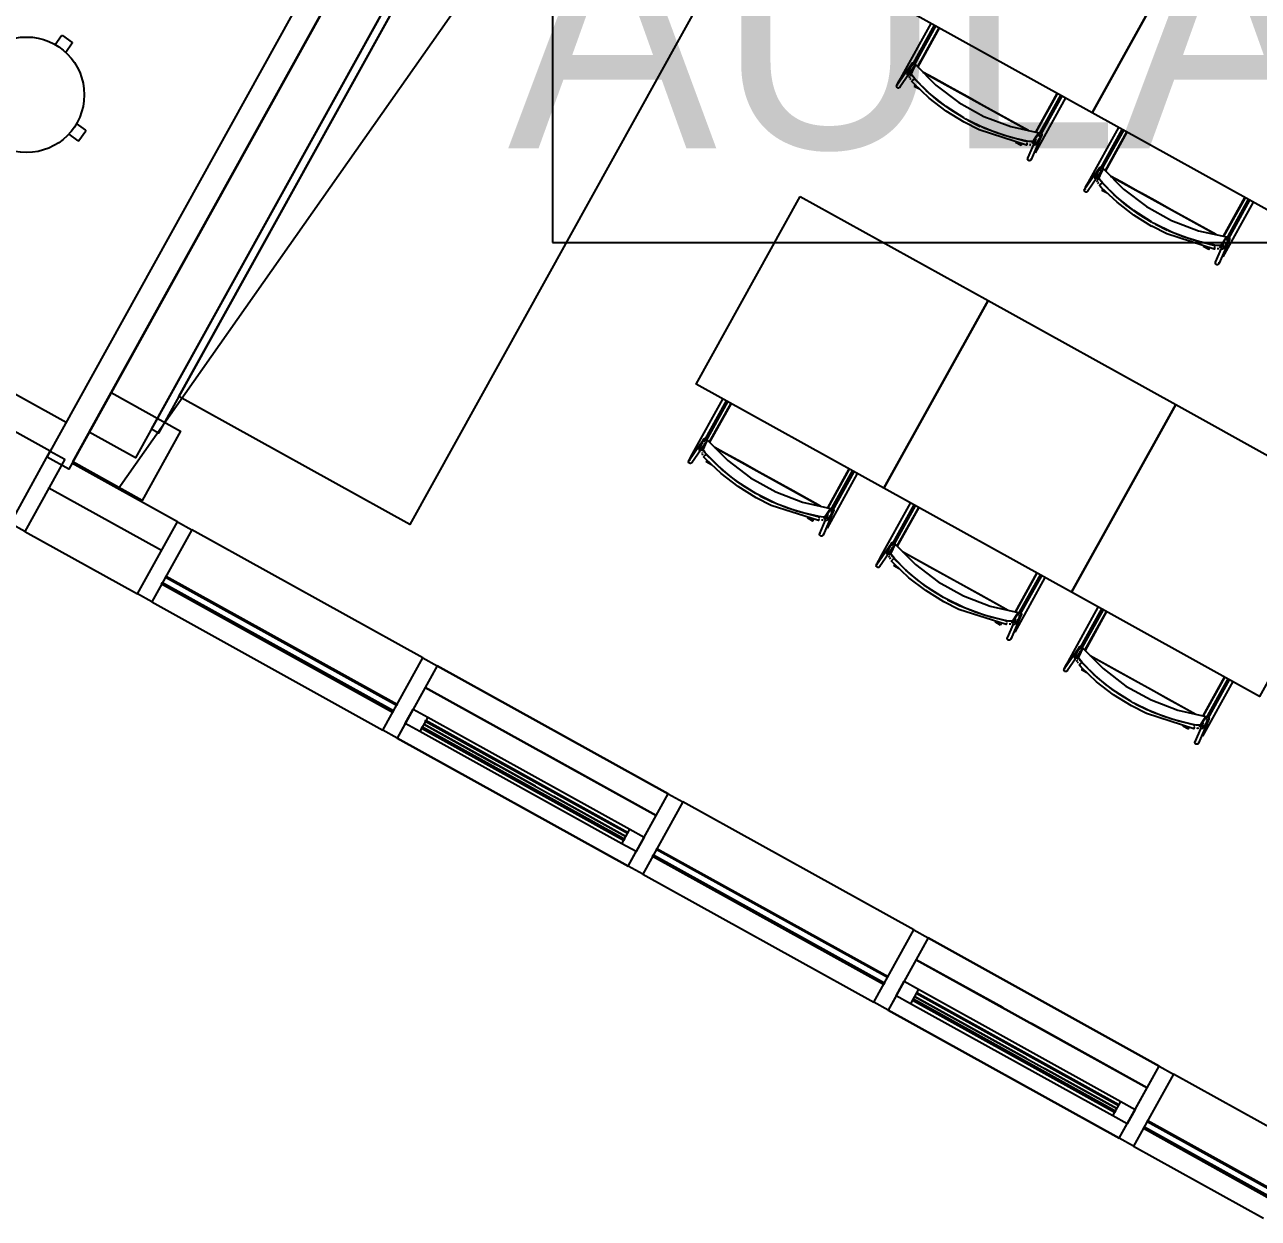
# Model space of a CAD drawing. Header units: metres. Extents: x 3.2 to 22.3, y 0.7 to 22.8.
# Drawn here: x 10.671 to 12.142, y 1.186 to 2.61 of the extents above; entities that cross this region are included whole.
import ezdxf

# ---------------------------------------------------------------- set-up
doc = ezdxf.new("R2010")
doc.units = ezdxf.units.M
for name, color, linetype in [('ARREDI', 9, 'Continuous'), ('PARETI_STRUTTURE', 7, 'Continuous'), ('WAYFINDING_RIQUADRI', 7, 'Continuous'), ('WAYFINDING_TESTI', 7, 'Continuous')]:
    doc.layers.add(name, color=color, linetype=linetype)

msp = doc.modelspace()

# ---------------------------------------------------------------- linework, layer by layer
at = {"layer": 'ARREDI'}
for points in [[(11.3669, 3.0904), (11.8459, 3.9546), (12.1214, 3.8018), (11.6424, 2.9377), (11.1301, 2.0136), (10.8546, 2.1664), (11.3669, 3.0904), (11.6424, 2.9377)], [(11.7608, 2.6059), (11.7353, 2.5599)], [(10.7069, 2.5859), (10.7148, 2.5967)], [(10.7148, 2.5967), (10.7159, 2.5969)], [(10.7159, 2.5969), (10.7274, 2.5885)], [(10.7275, 2.5874), (10.7196, 2.5766)], [(10.7274, 2.5885), (10.7275, 2.5874)], [(11.7295, 2.5603), (11.7289, 2.5608), (11.7285, 2.5615), (11.7284, 2.5622), (11.7286, 2.5629), (11.7288, 2.5634), (11.7288, 2.5634), (11.7289, 2.5636), (11.7295, 2.564), (11.7302, 2.5643)], [(11.7322, 2.545), (11.7306, 2.5469), (11.7293, 2.5488), (11.7285, 2.5503), (11.7284, 2.5512), (11.7308, 2.5566), (11.7332, 2.562), (11.7573, 2.5376), (11.7846, 2.5169), (11.8146, 2.5003), (11.8466, 2.4881), (11.88, 2.4806), (11.8767, 2.4757), (11.8734, 2.4708)], [(11.7302, 2.5643), (11.731, 2.5643), (11.7317, 2.564), (11.7322, 2.5635), (11.7326, 2.5628), (11.7327, 2.5621), (11.7326, 2.5614)], [(11.7332, 2.562), (11.7315, 2.5605)], [(11.7155, 2.5458), (11.7155, 2.5458), (11.7155, 2.5458), (11.7158, 2.5456), (11.7162, 2.5454)], [(11.7168, 2.5451), (11.7162, 2.5454)], [(11.7251, 2.549), (11.7244, 2.5492), (11.7238, 2.5497), (11.7234, 2.5504), (11.7233, 2.5511), (11.7233, 2.5511), (11.7235, 2.5518), (11.7235, 2.5519), (11.7238, 2.5524), (11.7244, 2.5529), (11.7251, 2.5531)], [(11.7251, 2.5531), (11.7259, 2.5531), (11.7266, 2.5528), (11.7272, 2.5524), (11.7275, 2.5517), (11.7277, 2.551), (11.7277, 2.551), (11.7275, 2.5503), (11.7275, 2.5501), (11.7271, 2.5496), (11.7266, 2.5492), (11.7258, 2.549)], [(11.7263, 2.5464), (11.7255, 2.5478)], [(11.7256, 2.5478), (11.7263, 2.5463)], [(11.7261, 2.5502), (11.7278, 2.5541), (11.7285, 2.5556)], [(11.7268, 2.5456), (11.7276, 2.5444)], [(11.7276, 2.5445), (11.7268, 2.5456)], [(11.7322, 2.545), (11.7305, 2.547), (11.7292, 2.5489), (11.7285, 2.5503), (11.7284, 2.5512)], [(11.7296, 2.5579), (11.7292, 2.5571)], [(11.8679, 2.4833), (11.8554, 2.4903), (11.8352, 2.5014), (11.815, 2.5126), (11.7948, 2.5238), (11.7746, 2.535), (11.7545, 2.5462), (11.742, 2.5531)], [(11.742, 2.5531), (11.8679, 2.4833)], [(11.7131, 2.534), (11.7124, 2.5341), (11.7117, 2.5343), (11.7111, 2.5348), (11.7107, 2.5355), (11.7106, 2.5362), (11.7107, 2.537), (11.711, 2.5374), (11.711, 2.5374), (11.7111, 2.5376), (11.7117, 2.5381), (11.7124, 2.5383)], [(11.7149, 2.5361), (11.7148, 2.5354), (11.7145, 2.535), (11.7145, 2.5349), (11.7144, 2.5347), (11.7138, 2.5343), (11.7131, 2.5341)], [(11.7285, 2.5434), (11.7292, 2.5426)], [(11.7285, 2.5421), (11.7286, 2.5421)], [(11.7308, 2.5441), (11.7302, 2.5436), (11.7297, 2.5431), (11.7288, 2.5423), (11.7286, 2.5421)], [(11.7308, 2.544), (11.7312, 2.5445), (11.7316, 2.5448), (11.7318, 2.5449)], [(11.7327, 2.538), (11.7323, 2.5374), (11.732, 2.5368), (11.7317, 2.5364), (11.7316, 2.5362)], [(11.7907, 2.4984), (11.7765, 2.5071), (11.7607, 2.5185), (11.7459, 2.5312), (11.7322, 2.545)], [(11.7907, 2.4984), (11.7765, 2.5071), (11.7607, 2.5185), (11.746, 2.5311), (11.7323, 2.5449)], [(11.8771, 2.4813), (11.9026, 2.5273)], [(10.7435, 2.484), (10.7327, 2.4919)], [(11.8102, 2.4884), (11.7956, 2.4957)], [(11.7956, 2.4957), (11.8102, 2.4883)], [(11.8661, 2.4708), (11.8471, 2.4751), (11.8286, 2.4809), (11.8108, 2.4881)], [(11.8662, 2.4707), (11.8472, 2.475), (11.8286, 2.4809), (11.8108, 2.4881)], [(10.7234, 2.4792), (10.7342, 2.4713)], [(10.7353, 2.4715), (10.7437, 2.4829)], [(10.7437, 2.4829), (10.7435, 2.484)], [(11.877, 2.4731), (11.8762, 2.4719), (11.8729, 2.4669)], [(11.8798, 2.4797), (11.8804, 2.4802), (11.8811, 2.4805), (11.8818, 2.4806), (11.8825, 2.4803), (11.8831, 2.4799), (11.8836, 2.4793)], [(11.8836, 2.4793), (11.8837, 2.4786), (11.8836, 2.4778), (11.8836, 2.4776), (11.8836, 2.4776), (11.8833, 2.4772), (11.8828, 2.4766), (11.8821, 2.4763), (11.8813, 2.4763), (11.8806, 2.4765)], [(11.9847, 2.4818), (11.9592, 2.4358)], [(10.7342, 2.4713), (10.7353, 2.4715)], [(11.859, 2.4656), (11.8591, 2.4658), (11.8593, 2.4662), (11.8597, 2.4668), (11.86, 2.4674)], [(11.866, 2.4683), (11.8659, 2.4676), (11.8658, 2.4669), (11.8657, 2.4664), (11.8656, 2.4661), (11.8656, 2.4661), (11.8656, 2.4661), (11.8657, 2.4663)], [(11.8661, 2.469), (11.8662, 2.4696), (11.8663, 2.4701), (11.8663, 2.4703)], [(11.8734, 2.4708), (11.8726, 2.4704), (11.8709, 2.4703), (11.8686, 2.4704), (11.8662, 2.4707)], [(11.8734, 2.4708), (11.8727, 2.4704), (11.871, 2.4703), (11.8688, 2.4704), (11.8662, 2.4707)], [(11.8692, 2.4665), (11.8704, 2.4665)], [(11.8705, 2.4664), (11.8692, 2.4665)], [(11.8727, 2.4682), (11.8728, 2.4689), (11.873, 2.4694), (11.8731, 2.4696), (11.8736, 2.4701), (11.8736, 2.4701), (11.8743, 2.4703), (11.8751, 2.4704), (11.8758, 2.4701), (11.8764, 2.4697), (11.8768, 2.4691)], [(11.8768, 2.4691), (11.877, 2.4683), (11.8769, 2.4676), (11.8767, 2.4671), (11.8766, 2.4669), (11.8761, 2.4665), (11.876, 2.4664), (11.8753, 2.4662), (11.8746, 2.4661), (11.8739, 2.4664), (11.8733, 2.4668)], [(11.875, 2.4574), (11.8744, 2.4577)], [(11.8757, 2.457), (11.8754, 2.4571), (11.875, 2.4574)], [(11.8757, 2.457), (11.8757, 2.457)], [(11.867, 2.4487), (11.8668, 2.4495), (11.8669, 2.4502), (11.867, 2.4504), (11.867, 2.4505), (11.8672, 2.4509), (11.8678, 2.4514)], [(11.871, 2.4504), (11.8711, 2.4497), (11.871, 2.4489), (11.871, 2.4487), (11.871, 2.4487), (11.8707, 2.4483), (11.8702, 2.4478), (11.8695, 2.4475), (11.8687, 2.4474), (11.868, 2.4477), (11.8674, 2.4481), (11.867, 2.4487)], [(11.9489, 2.4249), (11.9482, 2.4251), (11.9477, 2.4256), (11.9473, 2.4263), (11.9472, 2.427), (11.9472, 2.4271), (11.9473, 2.4277), (11.9474, 2.4279), (11.9477, 2.4283), (11.9483, 2.4288), (11.949, 2.429)], [(11.949, 2.429), (11.9497, 2.429), (11.9504, 2.4287), (11.951, 2.4283), (11.9514, 2.4276), (11.9515, 2.4269), (11.9515, 2.4269), (11.9514, 2.4262), (11.9513, 2.426), (11.951, 2.4256), (11.9504, 2.4251), (11.9497, 2.4249)], [(11.9499, 2.4261), (11.9517, 2.43), (11.9524, 2.4315)], [(11.9533, 2.4362), (11.9527, 2.4367), (11.9524, 2.4374), (11.9522, 2.4381), (11.9524, 2.4389), (11.9526, 2.4393), (11.9526, 2.4393), (11.9528, 2.4395), (11.9534, 2.4399), (11.9541, 2.4402)], [(11.956, 2.421), (11.9544, 2.4228), (11.9531, 2.4247), (11.9524, 2.4262), (11.9522, 2.4271), (11.9547, 2.4325), (11.9571, 2.4379), (11.9811, 2.4135), (12.0085, 2.3929), (12.0384, 2.3762), (12.0705, 2.364), (12.1038, 2.3565), (12.1006, 2.3516), (12.0973, 2.3467)], [(11.9534, 2.4338), (11.953, 2.433)], [(11.9541, 2.4402), (11.9548, 2.4402), (11.9555, 2.4399), (11.9561, 2.4394), (11.9564, 2.4387), (11.9566, 2.438), (11.9564, 2.4373)], [(11.9571, 2.4379), (11.9553, 2.4364)], [(12.0019, 2.409), (11.9985, 2.4109), (11.9783, 2.4221), (11.9658, 2.429)], [(11.9658, 2.429), (12.0917, 2.3593)], [(11.9369, 2.41), (11.9362, 2.41), (11.9355, 2.4103), (11.9349, 2.4108), (11.9346, 2.4114), (11.9344, 2.4121), (11.9346, 2.4129), (11.9348, 2.4133), (11.9348, 2.4133), (11.935, 2.4135), (11.9356, 2.414), (11.9363, 2.4142)], [(11.9393, 2.4217), (11.9393, 2.4217), (11.9393, 2.4217), (11.9396, 2.4216), (11.9401, 2.4213)], [(11.9406, 2.421), (11.9401, 2.4213)], [(11.9501, 2.4223), (11.9494, 2.4238)], [(11.9494, 2.4237), (11.9502, 2.4222)], [(11.9507, 2.4215), (11.9515, 2.4204)], [(11.9514, 2.4204), (11.9507, 2.4215)], [(11.956, 2.421), (11.9544, 2.4229), (11.9531, 2.4248), (11.9523, 2.4262), (11.9522, 2.4271)], [(11.9523, 2.4194), (11.953, 2.4185)], [(11.9546, 2.42), (11.9541, 2.4195), (11.9535, 2.419), (11.9526, 2.4182), (11.9524, 2.418)], [(11.9524, 2.418), (11.9524, 2.418)], [(11.9546, 2.42), (11.9551, 2.4204), (11.9554, 2.4207), (11.9556, 2.4209)], [(11.9565, 2.414), (11.9561, 2.4133), (11.9558, 2.4127), (11.9556, 2.4123), (11.9555, 2.4121)], [(12.0146, 2.3743), (12.0003, 2.383), (11.9845, 2.3944), (11.9697, 2.4071), (11.956, 2.421)], [(12.0146, 2.3743), (12.0003, 2.383), (11.9846, 2.3944), (11.9698, 2.4071), (11.9561, 2.4208)], [(11.9388, 2.412), (11.9386, 2.4113), (11.9384, 2.4109), (11.9384, 2.4109), (11.9382, 2.4107), (11.9377, 2.4102), (11.9369, 2.41)], [(12.0917, 2.3593), (12.0792, 2.3662), (12.0591, 2.3773), (12.0389, 2.3885), (12.0187, 2.3998), (12.0025, 2.4087)], [(12.1009, 2.3572), (12.1265, 2.4032)], [(12.0333, 2.3647), (12.0195, 2.3716)], [(12.0195, 2.3716), (12.0333, 2.3647)], [(12.0899, 2.3467), (12.071, 2.351), (12.0524, 2.3568), (12.0346, 2.364)], [(12.0901, 2.3467), (12.0711, 2.351), (12.0525, 2.3568), (12.0347, 2.364)], [(12.1037, 2.3557), (12.1042, 2.3562), (12.1049, 2.3564), (12.1057, 2.3565), (12.1064, 2.3563), (12.107, 2.3558), (12.1074, 2.3552)], [(12.1074, 2.3552), (12.1076, 2.3545), (12.1075, 2.3537), (12.1074, 2.3535), (12.1074, 2.3535), (12.1071, 2.3531), (12.1066, 2.3526), (12.1059, 2.3523), (12.1052, 2.3522), (12.1044, 2.3524)], [(12.0828, 2.3415), (12.0829, 2.3417), (12.0832, 2.3421), (12.0835, 2.3427), (12.0839, 2.3434)], [(12.0898, 2.3442), (12.0897, 2.3435), (12.0896, 2.3428), (12.0895, 2.3423), (12.0895, 2.342), (12.0895, 2.342), (12.0895, 2.342), (12.0895, 2.3422)], [(12.0899, 2.3449), (12.0901, 2.3456), (12.0901, 2.346), (12.0902, 2.3462)], [(12.0973, 2.3467), (12.0965, 2.3463), (12.0948, 2.3462), (12.0925, 2.3463), (12.0901, 2.3467)], [(12.0973, 2.3467), (12.0965, 2.3463), (12.0949, 2.3462), (12.0926, 2.3463), (12.0901, 2.3467)], [(12.0951, 2.3424), (12.0943, 2.3424), (12.093, 2.3424)], [(12.0943, 2.3424), (12.093, 2.3424)], [(12.0965, 2.3441), (12.0966, 2.3448), (12.0969, 2.3453), (12.097, 2.3455), (12.0975, 2.346), (12.0975, 2.346), (12.0982, 2.3463), (12.0989, 2.3463), (12.0996, 2.3461), (12.1002, 2.3456), (12.1006, 2.345)], [(12.1008, 2.349), (12.1, 2.3478), (12.0967, 2.3429)], [(12.1006, 2.345), (12.1008, 2.3442), (12.1007, 2.3435), (12.1005, 2.343), (12.1004, 2.3428), (12.0999, 2.3424), (12.0999, 2.3424), (12.0992, 2.3421), (12.0985, 2.3421), (12.0977, 2.3423), (12.0971, 2.3427)], [(12.0908, 2.3247), (12.0907, 2.3254), (12.0908, 2.3261), (12.0908, 2.3264), (12.0908, 2.3264), (12.0911, 2.3268), (12.0916, 2.3273)], [(12.0948, 2.3263), (12.095, 2.3256), (12.0949, 2.3249), (12.0948, 2.3246), (12.0948, 2.3246), (12.0946, 2.3242), (12.094, 2.3237), (12.0933, 2.3234), (12.0926, 2.3234), (12.0918, 2.3236), (12.0912, 2.324), (12.0908, 2.3247)], [(12.0988, 2.3333), (12.0982, 2.3336)], [(12.0995, 2.3329), (12.0993, 2.3331), (12.0988, 2.3333)], [(12.0996, 2.3329), (12.0996, 2.3329)], [(11.5127, 2.1582), (11.4872, 2.1122)], [(11.4769, 2.1013), (11.4762, 2.1016), (11.4756, 2.102), (11.4753, 2.1027), (11.4752, 2.1034), (11.4752, 2.1035), (11.4753, 2.1041), (11.4754, 2.1043), (11.4757, 2.1047), (11.4763, 2.1052), (11.477, 2.1054)], [(11.477, 2.1054), (11.4777, 2.1054), (11.4784, 2.1051), (11.479, 2.1047), (11.4794, 2.104), (11.4795, 2.1033), (11.4795, 2.1033), (11.4793, 2.1026), (11.4793, 2.1025), (11.479, 2.102), (11.4784, 2.1015), (11.4777, 2.1013)], [(11.4779, 2.1025), (11.4797, 2.1064), (11.4804, 2.1079)], [(11.4813, 2.1126), (11.4807, 2.1131), (11.4804, 2.1138), (11.4802, 2.1145), (11.4804, 2.1153), (11.4806, 2.1157), (11.4806, 2.1157), (11.4808, 2.1159), (11.4813, 2.1164), (11.4821, 2.1166)], [(11.484, 2.0974), (11.4824, 2.0992), (11.4811, 2.1011), (11.4804, 2.1026), (11.4802, 2.1035), (11.4826, 2.1089), (11.4851, 2.1143), (11.5091, 2.0899), (11.5364, 2.0693), (11.5664, 2.0526), (11.5984, 2.0404), (11.6318, 2.0329), (11.6286, 2.028), (11.6253, 2.0231)], [(11.4814, 2.1102), (11.481, 2.1094)], [(11.4821, 2.1166), (11.4828, 2.1166), (11.4835, 2.1163), (11.4841, 2.1158), (11.4844, 2.1151), (11.4846, 2.1144), (11.4844, 2.1137)], [(11.4851, 2.1143), (11.4833, 2.1128)], [(11.6197, 2.0357), (11.6072, 2.0426), (11.5871, 2.0538), (11.5669, 2.065), (11.5467, 2.0762), (11.5265, 2.0874), (11.5063, 2.0985), (11.4938, 2.1055)], [(11.4938, 2.1054), (11.6197, 2.0357)], [(11.4649, 2.0864), (11.4642, 2.0864), (11.4635, 2.0867), (11.4629, 2.0872), (11.4625, 2.0878), (11.4624, 2.0885), (11.4626, 2.0893), (11.4628, 2.0897), (11.4628, 2.0897), (11.463, 2.0899), (11.4635, 2.0904), (11.4643, 2.0906)], [(11.4673, 2.0981), (11.4673, 2.0981), (11.4673, 2.0981), (11.4676, 2.098), (11.468, 2.0977)], [(11.4686, 2.0974), (11.468, 2.0977)], [(11.4777, 2.0995), (11.4782, 2.0986)], [(11.4787, 2.0979), (11.4795, 2.0968)], [(11.4794, 2.0968), (11.4787, 2.0979)], [(11.484, 2.0974), (11.4824, 2.0993), (11.4811, 2.1012), (11.4803, 2.1027), (11.4802, 2.1035)], [(11.4803, 2.0958), (11.481, 2.0949)], [(11.4826, 2.0964), (11.482, 2.0959), (11.4815, 2.0954), (11.4806, 2.0946), (11.4804, 2.0944)], [(11.4804, 2.0944), (11.4804, 2.0944)], [(11.4826, 2.0964), (11.4831, 2.0968), (11.4834, 2.0971), (11.4836, 2.0973)], [(11.4845, 2.0904), (11.4841, 2.0897), (11.4838, 2.0891), (11.4836, 2.0887), (11.4834, 2.0885)], [(11.5426, 2.0507), (11.5283, 2.0594), (11.5125, 2.0708), (11.4977, 2.0835), (11.484, 2.0974)], [(11.5426, 2.0507), (11.5283, 2.0594), (11.5126, 2.0708), (11.4978, 2.0835), (11.4841, 2.0973)], [(11.4668, 2.0884), (11.4666, 2.0877), (11.4664, 2.0873), (11.4664, 2.0873), (11.4662, 2.0871), (11.4656, 2.0866), (11.4649, 2.0864)], [(11.6289, 2.0336), (11.6544, 2.0796)], [(11.562, 2.0407), (11.5475, 2.048)], [(11.5475, 2.048), (11.5621, 2.0407)], [(11.6179, 2.0231), (11.5989, 2.0274), (11.5804, 2.0332), (11.5626, 2.0404)], [(11.618, 2.0231), (11.5991, 2.0274), (11.5805, 2.0332), (11.5626, 2.0404)], [(11.6317, 2.0321), (11.6322, 2.0326), (11.6329, 2.0328), (11.6337, 2.0329), (11.6344, 2.0327), (11.635, 2.0322), (11.6354, 2.0316)], [(11.6354, 2.0316), (11.6356, 2.0309), (11.6355, 2.0301), (11.6354, 2.0299), (11.6354, 2.0299), (11.6351, 2.0295), (11.6346, 2.029), (11.6339, 2.0287), (11.6331, 2.0286), (11.6324, 2.0288)], [(11.7365, 2.0341), (11.711, 1.9881)], [(11.6108, 2.0179), (11.6109, 2.0181), (11.6112, 2.0185), (11.6115, 2.0191), (11.6119, 2.0198)], [(11.6178, 2.0206), (11.6177, 2.0199), (11.6176, 2.0192), (11.6175, 2.0187), (11.6174, 2.0184), (11.6174, 2.0184), (11.6174, 2.0184), (11.6175, 2.0187)], [(11.6179, 2.0213), (11.618, 2.022), (11.6181, 2.0224), (11.6182, 2.0226)], [(11.6253, 2.0231), (11.6245, 2.0227), (11.6228, 2.0226), (11.6205, 2.0227), (11.618, 2.0231)], [(11.6253, 2.0231), (11.6245, 2.0227), (11.6228, 2.0226), (11.6206, 2.0227), (11.6181, 2.0231)], [(11.6231, 2.0188), (11.6222, 2.0188), (11.621, 2.0188)], [(11.6223, 2.0188), (11.621, 2.0188)], [(11.6245, 2.0205), (11.6246, 2.0212), (11.6249, 2.0218), (11.625, 2.0219), (11.6255, 2.0224), (11.6255, 2.0224), (11.6262, 2.0227), (11.6269, 2.0227), (11.6276, 2.0225), (11.6282, 2.022), (11.6286, 2.0214)], [(11.6288, 2.0254), (11.628, 2.0242), (11.6247, 2.0193)], [(11.6286, 2.0214), (11.6288, 2.0206), (11.6287, 2.0199), (11.6285, 2.0194), (11.6284, 2.0192), (11.6279, 2.0188), (11.6279, 2.0188), (11.6272, 2.0185), (11.6264, 2.0185), (11.6257, 2.0187), (11.6251, 2.0191)], [(11.6188, 2.0011), (11.6187, 2.0018), (11.6187, 2.0025), (11.6188, 2.0028), (11.6188, 2.0028), (11.6191, 2.0032), (11.6196, 2.0037)], [(11.6228, 2.0027), (11.623, 2.002), (11.6229, 2.0013), (11.6228, 2.001), (11.6228, 2.001), (11.6225, 2.0006), (11.622, 2.0001), (11.6213, 1.9998), (11.6206, 1.9998), (11.6198, 2), (11.6192, 2.0004), (11.6188, 2.0011)], [(11.6268, 2.0097), (11.6262, 2.01)], [(11.6275, 2.0093), (11.6273, 2.0095), (11.6268, 2.0097)], [(11.6275, 2.0093), (11.6276, 2.0093)], [(11.7051, 1.9885), (11.7046, 1.989), (11.7042, 1.9897), (11.7041, 1.9904), (11.7042, 1.9912), (11.7045, 1.9916), (11.7045, 1.9916), (11.7046, 1.9918), (11.7052, 1.9923), (11.7059, 1.9925)], [(11.7079, 1.9733), (11.7063, 1.9751), (11.705, 1.977), (11.7042, 1.9785), (11.7041, 1.9794), (11.7065, 1.9848), (11.7089, 1.9902), (11.733, 1.9659), (11.7603, 1.9452), (11.7903, 1.9285), (11.8223, 1.9163), (11.8557, 1.9088), (11.8524, 1.9039), (11.8491, 1.899)], [(11.7059, 1.9925), (11.7066, 1.9925), (11.7073, 1.9922), (11.7079, 1.9917), (11.7083, 1.9911), (11.7084, 1.9903), (11.7083, 1.9896)], [(11.7089, 1.9902), (11.7071, 1.9887)], [(11.6911, 1.974), (11.6911, 1.9741), (11.6912, 1.974), (11.6914, 1.9739), (11.6919, 1.9736)], [(11.6925, 1.9733), (11.6919, 1.9736)], [(11.7008, 1.9772), (11.7001, 1.9775), (11.6995, 1.978), (11.6991, 1.9786), (11.699, 1.9793), (11.699, 1.9794), (11.6991, 1.98), (11.6992, 1.9802), (11.6995, 1.9807), (11.7001, 1.9811), (11.7008, 1.9814)], [(11.7008, 1.9814), (11.7016, 1.9813), (11.7023, 1.9811), (11.7028, 1.9806), (11.7032, 1.98), (11.7033, 1.9792), (11.7033, 1.9792), (11.7032, 1.9785), (11.7031, 1.9784), (11.7028, 1.9779), (11.7022, 1.9774), (11.7015, 1.9772)], [(11.7012, 1.9761), (11.702, 1.9746)], [(11.702, 1.9746), (11.7012, 1.9761)], [(11.7018, 1.9784), (11.7035, 1.9823), (11.7042, 1.9838)], [(11.7025, 1.9738), (11.7033, 1.9727)], [(11.7032, 1.9728), (11.7025, 1.9738)], [(11.7078, 1.9733), (11.7062, 1.9752), (11.7049, 1.9771), (11.7042, 1.9786), (11.7041, 1.9794)], [(11.7041, 1.9717), (11.7048, 1.9708)], [(11.7064, 1.9723), (11.7059, 1.9718), (11.7053, 1.9713), (11.7048, 1.9709), (11.7045, 1.9705), (11.7043, 1.9703)], [(11.7052, 1.9862), (11.7048, 1.9853)], [(11.7064, 1.9723), (11.7069, 1.9727), (11.7073, 1.973), (11.7074, 1.9732)], [(11.7664, 1.9266), (11.7521, 1.9353), (11.7364, 1.9468), (11.7216, 1.9594), (11.7078, 1.9733)], [(11.7664, 1.9266), (11.7522, 1.9353), (11.7364, 1.9467), (11.7216, 1.9594), (11.7079, 1.9732)], [(11.7176, 1.9814), (11.7302, 1.9744), (11.7503, 1.9633), (11.7705, 1.9521), (11.7907, 1.9409), (11.8109, 1.9297), (11.831, 1.9185), (11.8436, 1.9116)], [(11.7177, 1.9813), (11.8435, 1.9116)], [(11.6888, 1.9623), (11.688, 1.9623), (11.6873, 1.9626), (11.6868, 1.9631), (11.6864, 1.9637), (11.6863, 1.9645), (11.6864, 1.9652), (11.6867, 1.9656), (11.6867, 1.9656), (11.6868, 1.9658), (11.6874, 1.9663), (11.6881, 1.9665)], [(11.6906, 1.9644), (11.6905, 1.9636), (11.6902, 1.9632), (11.6902, 1.9632), (11.6901, 1.963), (11.6895, 1.9625), (11.6888, 1.9623)], [(11.7042, 1.9703), (11.7042, 1.9703)], [(11.7083, 1.9663), (11.708, 1.9656), (11.7076, 1.9651), (11.7074, 1.9646), (11.7073, 1.9644)], [(11.8528, 1.9095), (11.8783, 1.9555)], [(11.7859, 1.9166), (11.7713, 1.9239)], [(11.7713, 1.9239), (11.7859, 1.9166)], [(11.8417, 1.899), (11.8228, 1.9033), (11.8042, 1.9091), (11.7865, 1.9163)], [(11.8419, 1.899), (11.8229, 1.9033), (11.8043, 1.9091), (11.7865, 1.9163)], [(11.8418, 1.8973), (11.8419, 1.8979), (11.842, 1.8983), (11.842, 1.8986)], [(11.8491, 1.899), (11.8483, 1.8987), (11.8466, 1.8985), (11.8443, 1.8986), (11.8419, 1.899)], [(11.8491, 1.899), (11.8483, 1.8987), (11.8467, 1.8985), (11.8444, 1.8986), (11.8419, 1.899)], [(11.8484, 1.8964), (11.8485, 1.8971), (11.8487, 1.8977), (11.8488, 1.8978), (11.8493, 1.8983), (11.8493, 1.8983), (11.85, 1.8986), (11.8507, 1.8986), (11.8514, 1.8984), (11.8521, 1.8979), (11.8525, 1.8973)], [(11.8527, 1.9013), (11.8519, 1.9001), (11.8485, 1.8952)], [(11.8555, 1.908), (11.856, 1.9085), (11.8567, 1.9088), (11.8575, 1.9088), (11.8582, 1.9086), (11.8588, 1.9081), (11.8592, 1.9075)], [(11.8592, 1.9075), (11.8594, 1.9068), (11.8593, 1.906), (11.8592, 1.9058), (11.8592, 1.9058), (11.859, 1.9054), (11.8584, 1.9049), (11.8577, 1.9046), (11.857, 1.9045), (11.8563, 1.9048)], [(11.9603, 1.91), (11.9348, 1.864)], [(11.8347, 1.8938), (11.8348, 1.894), (11.835, 1.8944), (11.8353, 1.895), (11.8357, 1.8957)], [(11.8417, 1.8965), (11.8415, 1.8958), (11.8414, 1.8951), (11.8413, 1.8946), (11.8413, 1.8944), (11.8413, 1.8943), (11.8413, 1.8943), (11.8413, 1.8946)], [(11.8469, 1.8948), (11.8461, 1.8947), (11.8448, 1.8947)], [(11.8461, 1.8947), (11.8448, 1.8947)], [(11.8525, 1.8973), (11.8526, 1.8966), (11.8526, 1.8958), (11.8523, 1.8953), (11.8522, 1.8952), (11.8517, 1.8947), (11.8517, 1.8947), (11.851, 1.8944), (11.8503, 1.8944), (11.8496, 1.8946), (11.849, 1.8951)], [(11.8506, 1.8856), (11.8501, 1.886)], [(11.8514, 1.8852), (11.8511, 1.8854), (11.8506, 1.8856)], [(11.8514, 1.8852), (11.8514, 1.8852)], [(11.8427, 1.877), (11.8425, 1.8777), (11.8426, 1.8784), (11.8427, 1.8787), (11.8427, 1.8787), (11.8429, 1.8791), (11.8435, 1.8796)], [(11.8466, 1.8787), (11.8468, 1.8779), (11.8467, 1.8772), (11.8466, 1.877), (11.8466, 1.8769), (11.8464, 1.8765), (11.8458, 1.876), (11.8451, 1.8757), (11.8444, 1.8757), (11.8437, 1.8759), (11.8431, 1.8764), (11.8427, 1.877)], [(11.9246, 1.8531), (11.9239, 1.8534), (11.9233, 1.8539), (11.923, 1.8545), (11.9228, 1.8552), (11.9228, 1.8553), (11.923, 1.856), (11.923, 1.8561), (11.9234, 1.8566), (11.9239, 1.857), (11.9247, 1.8573)], [(11.9247, 1.8573), (11.9254, 1.8573), (11.9261, 1.857), (11.9267, 1.8565), (11.927, 1.8559), (11.9272, 1.8551), (11.9272, 1.8551), (11.927, 1.8544), (11.927, 1.8543), (11.9267, 1.8538), (11.9261, 1.8533), (11.9254, 1.8531)], [(11.9256, 1.8543), (11.9274, 1.8582), (11.928, 1.8598)], [(11.929, 1.8645), (11.9284, 1.865), (11.928, 1.8656), (11.9279, 1.8664), (11.9281, 1.8671), (11.9283, 1.8675), (11.9283, 1.8675), (11.9284, 1.8677), (11.929, 1.8682), (11.9297, 1.8684)], [(11.9317, 1.8492), (11.9301, 1.8511), (11.9288, 1.8529), (11.928, 1.8544), (11.9279, 1.8553), (11.9303, 1.8607), (11.9327, 1.8661), (11.9568, 1.8418), (11.9841, 1.8211), (12.0141, 1.8045), (12.0461, 1.7923), (12.0795, 1.7848), (12.0762, 1.7798), (12.0729, 1.7749)], [(11.9317, 1.8492), (11.93, 1.8512), (11.9288, 1.853), (11.928, 1.8545), (11.9279, 1.8553)], [(11.9291, 1.8621), (11.9287, 1.8612)], [(11.9297, 1.8684), (11.9305, 1.8684), (11.9312, 1.8681), (11.9318, 1.8676), (11.9321, 1.867), (11.9322, 1.8662), (11.9321, 1.8655)], [(11.9328, 1.8661), (11.931, 1.8647)], [(11.9415, 1.8573), (11.954, 1.8503), (11.9741, 1.8392), (11.9943, 1.828), (12.0145, 1.8168), (12.0347, 1.8056), (12.0549, 1.7944), (12.0674, 1.7875)], [(11.9415, 1.8573), (12.0674, 1.7875)], [(11.9126, 1.8382), (11.9119, 1.8382), (11.9112, 1.8385), (11.9106, 1.839), (11.9102, 1.8396), (11.9101, 1.8404), (11.9103, 1.8411), (11.9105, 1.8415), (11.9105, 1.8416), (11.9106, 1.8418), (11.9112, 1.8422), (11.9119, 1.8425)], [(11.9144, 1.8403), (11.9143, 1.8395), (11.9141, 1.8391), (11.9141, 1.8391), (11.9139, 1.8389), (11.9133, 1.8384), (11.9126, 1.8382)], [(11.915, 1.85), (11.915, 1.85), (11.915, 1.85), (11.9153, 1.8498), (11.9157, 1.8495)], [(11.9163, 1.8492), (11.9157, 1.8496)], [(11.9258, 1.8505), (11.925, 1.852)], [(11.9251, 1.852), (11.9258, 1.8505)], [(11.9264, 1.8497), (11.9272, 1.8486)], [(11.9271, 1.8487), (11.9264, 1.8497)], [(11.928, 1.8476), (11.9287, 1.8468)], [(11.9303, 1.8482), (11.9297, 1.8477), (11.9292, 1.8472), (11.9287, 1.8468), (11.9283, 1.8464), (11.9281, 1.8462)], [(11.9281, 1.8462), (11.9281, 1.8462)], [(11.9303, 1.8482), (11.9308, 1.8486), (11.9311, 1.8489), (11.9313, 1.8491)], [(11.9322, 1.8422), (11.9318, 1.8415), (11.9315, 1.841), (11.9313, 1.8405), (11.9311, 1.8403)], [(11.9903, 1.8026), (11.976, 1.8112), (11.9602, 1.8227), (11.9454, 1.8354), (11.9317, 1.8492)], [(11.9902, 1.8026), (11.976, 1.8112), (11.9603, 1.8226), (11.9455, 1.8353), (11.9318, 1.8491)], [(12.0766, 1.7854), (12.1021, 1.8314)], [(11.9951, 1.7998), (12.0098, 1.7925)], [(12.0097, 1.7925), (11.9952, 1.7998)], [(12.0656, 1.7749), (12.0466, 1.7792), (12.0281, 1.785), (12.0105, 1.7922)], [(12.0657, 1.7749), (12.0467, 1.7792), (12.0281, 1.785), (12.0105, 1.7921)], [(12.0793, 1.7839), (12.0799, 1.7844), (12.0806, 1.7847), (12.0813, 1.7847), (12.0821, 1.7845), (12.0827, 1.784), (12.0831, 1.7834)], [(12.0831, 1.7834), (12.0832, 1.7827), (12.0831, 1.782), (12.0831, 1.7817), (12.0831, 1.7817), (12.0828, 1.7813), (12.0823, 1.7808), (12.0816, 1.7805), (12.0808, 1.7805), (12.0801, 1.7807)], [(12.0585, 1.7697), (12.0586, 1.7699), (12.0589, 1.7704), (12.0592, 1.7709), (12.0595, 1.7716)], [(12.0655, 1.7724), (12.0654, 1.7717), (12.0653, 1.7711), (12.0652, 1.7706), (12.0651, 1.7703), (12.0651, 1.7702), (12.0651, 1.7703), (12.0652, 1.7705)], [(12.0656, 1.7732), (12.0657, 1.7738), (12.0658, 1.7743), (12.0659, 1.7745)], [(12.0729, 1.7749), (12.0721, 1.7746), (12.0704, 1.7744), (12.0681, 1.7745), (12.0657, 1.7749)], [(12.073, 1.7749), (12.0722, 1.7746), (12.0705, 1.7744), (12.0683, 1.7745), (12.0657, 1.7749)], [(12.0708, 1.7707), (12.0699, 1.7706), (12.0687, 1.7707)], [(12.07, 1.7706), (12.0687, 1.7707)], [(12.0722, 1.7723), (12.0723, 1.7731), (12.0725, 1.7736), (12.0726, 1.7737), (12.0731, 1.7742), (12.0732, 1.7742), (12.0738, 1.7745), (12.0746, 1.7745), (12.0753, 1.7743), (12.0759, 1.7738), (12.0763, 1.7732)], [(12.0765, 1.7772), (12.0757, 1.776), (12.0724, 1.7711)], [(12.0763, 1.7732), (12.0765, 1.7725), (12.0764, 1.7717), (12.0762, 1.7712), (12.0761, 1.7711), (12.0756, 1.7706), (12.0755, 1.7706), (12.0749, 1.7703), (12.0741, 1.7703), (12.0734, 1.7705), (12.0728, 1.771)], [(12.0665, 1.7529), (12.0663, 1.7536), (12.0664, 1.7544), (12.0665, 1.7546), (12.0665, 1.7546), (12.0668, 1.755), (12.0673, 1.7555)], [(12.0705, 1.7546), (12.0707, 1.7538), (12.0706, 1.7531), (12.0705, 1.7529), (12.0705, 1.7529), (12.0702, 1.7524), (12.0697, 1.7519), (12.069, 1.7516), (12.0682, 1.7516), (12.0675, 1.7518), (12.0669, 1.7523), (12.0665, 1.7529)], [(12.0745, 1.7616), (12.0739, 1.7619)], [(12.0752, 1.7612), (12.0749, 1.7613), (12.0745, 1.7615)], [(12.0752, 1.7611), (12.0752, 1.7611)]]:
    msp.add_lwpolyline(points, dxfattribs=at)
for points in [[(11.8439, 2.8525), (12.0677, 2.7284), (11.9436, 2.5045), (11.7198, 2.6286)], [(12.0677, 2.7284), (12.2916, 2.6043), (12.1675, 2.3804), (11.9436, 2.5045)], [(11.88, 2.4806), (11.8796, 2.4776)], [(11.5957, 2.4048), (11.8196, 2.2807), (11.6955, 2.0568), (11.4716, 2.1809)], [(12.1039, 2.3565), (12.1035, 2.3535)], [(11.8196, 2.2807), (12.0434, 2.1566), (11.9193, 1.9328), (11.6955, 2.0568)], [(12.0434, 2.1566), (12.2672, 2.0325), (12.1432, 1.8087), (11.9193, 1.9328)], [(10.8339, 1.9829), (10.8338, 1.9826), (10.6994, 2.057), (10.6996, 2.0573)], [(11.6318, 2.0329), (11.6314, 2.0299)], [(11.8557, 1.9088), (11.8553, 1.9059)], [(12.0795, 1.7848), (12.0791, 1.7818)]]:
    msp.add_lwpolyline(points, close=True, dxfattribs=at)
msp.add_circle((10.6728, 2.526), 0.0689, dxfattribs=at)
at = {"layer": 'PARETI_STRUTTURE'}
for points in [[(10.7823, 2.0561), (12.4128, 4.3763)], [(11.7822, 3.9899), (10.7233, 2.0798), (10.6975, 2.0941), (11.7563, 4.0042)], [(11.8373, 3.9593), (10.8027, 2.093), (10.7476, 2.1236), (11.7822, 3.9899)], [(11.8459, 3.9546), (10.8304, 2.1227), (10.8218, 2.1275), (11.8373, 3.9593)], [(11.7155, 2.5458), (11.7516, 2.611)], [(11.7554, 2.6089), (11.7282, 2.56)], [(11.7316, 2.5609), (11.7575, 2.6077)], [(11.7613, 2.6056), (11.7357, 2.5594)], [(10.7203, 2.1353), (9.8798, 2.6012)], [(11.711, 2.5374), (11.7288, 2.5634)], [(11.7324, 2.5609), (11.7145, 2.535)], [(11.7286, 2.5626), (11.7235, 2.5519)], [(11.7325, 2.5607), (11.7324, 2.5606), (11.7324, 2.5605), (11.7323, 2.5604), (11.7322, 2.5602), (11.7322, 2.5601), (11.7321, 2.56), (11.7321, 2.5599), (11.732, 2.5598), (11.732, 2.5596), (11.7319, 2.5595), (11.7319, 2.5594), (11.7318, 2.5593), (11.7317, 2.5591), (11.7316, 2.5589), (11.7316, 2.5588), (11.7315, 2.5587), (11.7314, 2.5586), (11.7314, 2.5585), (11.7313, 2.5583), (11.7313, 2.5582), (11.7312, 2.5581), (11.7312, 2.558), (11.7311, 2.5579), (11.7311, 2.5578), (11.7309, 2.5575), (11.7309, 2.5574), (11.7308, 2.5573), (11.7308, 2.5572), (11.7307, 2.557), (11.7307, 2.5569), (11.7306, 2.5568), (11.7306, 2.5567), (11.7305, 2.5566), (11.7304, 2.5565), (11.7304, 2.5563), (11.7303, 2.5562), (11.7302, 2.556), (11.7302, 2.5559), (11.7301, 2.5557), (11.73, 2.5556), (11.73, 2.5555), (11.7299, 2.5554), (11.7299, 2.5553), (11.7298, 2.5551), (11.7298, 2.555), (11.7297, 2.5549), (11.7297, 2.5548), (11.7296, 2.5547), (11.7295, 2.5544), (11.7294, 2.5543), (11.7294, 2.5542), (11.7293, 2.5541), (11.7293, 2.554), (11.7292, 2.5538), (11.7292, 2.5537), (11.7291, 2.5536), (11.729, 2.5535), (11.729, 2.5534), (11.7289, 2.5532), (11.7289, 2.5531), (11.7288, 2.5529), (11.7287, 2.5528), (11.7287, 2.5526), (11.7286, 2.5525), (11.7285, 2.5524), (11.7285, 2.5523), (11.7284, 2.5522), (11.7284, 2.5521), (11.7283, 2.5519), (11.7283, 2.5518), (11.7282, 2.5517), (11.7281, 2.5516), (11.728, 2.5513), (11.728, 2.5512), (11.7279, 2.5511), (11.7279, 2.551), (11.7278, 2.5509), (11.7278, 2.5508), (11.7277, 2.5506), (11.7276, 2.5505), (11.7276, 2.5504), (11.7275, 2.5503), (11.7275, 2.5502), (11.7275, 2.5501)], [(11.7108, 2.5372), (11.7114, 2.5384), (11.7122, 2.5398), (11.7137, 2.5427), (11.7155, 2.5458)], [(11.7269, 2.5525), (11.7278, 2.5541)], [(11.7911, 2.4932), (11.7696, 2.5066), (11.7495, 2.522), (11.7311, 2.5393), (11.7285, 2.5421)], [(11.7378, 2.5327), (11.7316, 2.5361)], [(11.7932, 2.497), (11.7906, 2.4984), (11.7695, 2.5119), (11.7498, 2.5275), (11.7318, 2.545)], [(11.9119, 2.5222), (11.8757, 2.457)], [(11.8765, 2.4814), (11.9021, 2.5276)], [(11.9059, 2.5255), (11.8797, 2.4781)], [(11.8825, 2.4781), (11.9081, 2.5243)], [(11.8656, 2.4661), (11.8091, 2.4841), (11.7911, 2.4932)], [(11.8663, 2.4704), (11.8634, 2.4709), (11.8392, 2.4773), (11.8157, 2.486), (11.7932, 2.497)], [(11.9393, 2.4217), (11.9754, 2.4869)], [(11.8835, 2.4776), (11.871, 2.4487)], [(11.8794, 2.4793), (11.873, 2.4694)], [(11.8747, 2.4682), (11.8766, 2.4725)], [(11.8766, 2.4671), (11.8767, 2.4671), (11.8771, 2.4678), (11.8772, 2.4679), (11.8773, 2.468), (11.8779, 2.469), (11.878, 2.4691), (11.8785, 2.4699), (11.8785, 2.47), (11.8786, 2.4701), (11.8792, 2.4711), (11.8793, 2.4712), (11.8798, 2.472), (11.8799, 2.4721), (11.88, 2.4722), (11.8806, 2.4732), (11.8807, 2.4733), (11.8811, 2.474), (11.8812, 2.4741), (11.8813, 2.4743), (11.8814, 2.4744), (11.882, 2.4754), (11.8821, 2.4755), (11.8824, 2.4761), (11.8825, 2.4762), (11.8826, 2.4764), (11.8827, 2.4765), (11.883, 2.477), (11.8836, 2.4776)], [(11.8792, 2.4783), (11.8796, 2.4793)], [(11.8809, 2.4753), (11.8824, 2.4779)], [(11.9792, 2.4848), (11.9521, 2.4359)], [(11.9554, 2.4368), (11.9814, 2.4836)], [(11.9852, 2.4815), (11.9596, 2.4354)], [(11.859, 2.4655), (11.8523, 2.4692)], [(11.867, 2.4504), (11.8741, 2.4667)], [(11.8758, 2.4711), (11.8753, 2.4702)], [(11.9348, 2.4133), (11.9526, 2.4393)], [(11.9562, 2.4368), (11.9384, 2.4109)], [(11.9524, 2.4385), (11.9474, 2.4279)], [(11.9508, 2.4284), (11.9517, 2.43)], [(11.9563, 2.4366), (11.9562, 2.4365), (11.9562, 2.4364), (11.9561, 2.4363), (11.9561, 2.4362), (11.956, 2.436), (11.956, 2.4359), (11.9559, 2.4358), (11.9559, 2.4357), (11.9558, 2.4356), (11.9557, 2.4355), (11.9557, 2.4353), (11.9556, 2.4352), (11.9555, 2.435), (11.9555, 2.4349), (11.9554, 2.4347), (11.9553, 2.4346), (11.9553, 2.4345), (11.9552, 2.4344), (11.9552, 2.4343), (11.9551, 2.4341), (11.9551, 2.434), (11.955, 2.4339), (11.9549, 2.4337), (11.9548, 2.4336), (11.9548, 2.4334), (11.9547, 2.4333), (11.9547, 2.4332), (11.9546, 2.4331), (11.9546, 2.433), (11.9545, 2.4328), (11.9545, 2.4327), (11.9544, 2.4326), (11.9543, 2.4325), (11.9543, 2.4324), (11.9542, 2.4321), (11.9541, 2.432), (11.9541, 2.4319), (11.954, 2.4318), (11.954, 2.4316), (11.9539, 2.4315), (11.9538, 2.4314), (11.9538, 2.4313), (11.9537, 2.4312), (11.9537, 2.4311), (11.9536, 2.4309), (11.9536, 2.4308), (11.9534, 2.4306), (11.9534, 2.4305), (11.9533, 2.4303), (11.9533, 2.4302), (11.9532, 2.4301), (11.9532, 2.43), (11.9531, 2.4299), (11.9531, 2.4298), (11.953, 2.4296), (11.9529, 2.4295), (11.9529, 2.4294), (11.9528, 2.4293), (11.9527, 2.429), (11.9527, 2.4289), (11.9526, 2.4288), (11.9526, 2.4287), (11.9525, 2.4286), (11.9524, 2.4285), (11.9524, 2.4283), (11.9523, 2.4282), (11.9523, 2.4281), (11.9522, 2.428), (11.9522, 2.4279), (11.9521, 2.4277), (11.952, 2.4275), (11.9519, 2.4274), (11.9519, 2.4273), (11.9518, 2.4271), (11.9518, 2.427), (11.9517, 2.4269), (11.9517, 2.4268), (11.9516, 2.4267), (11.9515, 2.4266), (11.9515, 2.4264), (11.9514, 2.4263), (11.9514, 2.4262), (11.9513, 2.4261), (11.9513, 2.4261)], [(11.9346, 2.4131), (11.9353, 2.4143), (11.936, 2.4157), (11.9376, 2.4186), (11.9393, 2.4217)], [(12.0149, 2.3691), (11.9934, 2.3825), (11.9734, 2.3979), (11.955, 2.4152), (11.9524, 2.418)], [(12.017, 2.3729), (12.0145, 2.3744), (11.9933, 2.3879), (11.9737, 2.4034), (11.9556, 2.4209)], [(11.9615, 2.4087), (11.9554, 2.4121)], [(12.1004, 2.3573), (12.126, 2.4035)], [(12.1297, 2.4014), (12.1035, 2.354)], [(12.1063, 2.354), (12.1319, 2.4002)], [(12.1357, 2.3981), (12.0996, 2.3329)], [(12.0894, 2.342), (12.033, 2.3601), (12.0149, 2.3692)], [(12.0902, 2.3463), (12.0873, 2.3469), (12.063, 2.3532), (12.0395, 2.3619), (12.017, 2.3729)], [(12.1032, 2.3552), (12.0969, 2.3454)], [(12.103, 2.3542), (12.1034, 2.3552)], [(12.0828, 2.3414), (12.0761, 2.3451)], [(12.0908, 2.3264), (12.0979, 2.3426)], [(12.1074, 2.3535), (12.0948, 2.3246)], [(12.0986, 2.3441), (12.1004, 2.3484)], [(12.0996, 2.347), (12.0991, 2.3461)], [(12.1005, 2.343), (12.1005, 2.3431), (12.101, 2.3437), (12.101, 2.3438), (12.1011, 2.3439), (12.1017, 2.3449), (12.1018, 2.345), (12.1023, 2.3458), (12.1024, 2.3459), (12.1025, 2.346), (12.1031, 2.347), (12.1032, 2.3471), (12.1036, 2.3479), (12.1037, 2.348), (12.1038, 2.3481), (12.1044, 2.3491), (12.1045, 2.3492), (12.105, 2.35), (12.1051, 2.3501), (12.1051, 2.3502), (12.1052, 2.3503), (12.1058, 2.3513), (12.1059, 2.3514), (12.1063, 2.3521), (12.1064, 2.3522), (12.1065, 2.3523), (12.1066, 2.3524), (12.1068, 2.3529), (12.1074, 2.3535)], [(12.1048, 2.3512), (12.1062, 2.3538)], [(10.7013, 2.101), (10.4603, 2.2346)], [(11.4673, 2.0981), (11.5034, 2.1633)], [(11.5072, 2.1612), (11.4801, 2.1123)], [(11.4834, 2.1132), (11.5094, 2.16)], [(11.5132, 2.1579), (11.4876, 2.1118)], [(11.4628, 2.0897), (11.4806, 2.1157)], [(11.4842, 2.1132), (11.4664, 2.0873)], [(11.4804, 2.1149), (11.4754, 2.1043)], [(11.4787, 2.1048), (11.4797, 2.1064)], [(11.4793, 2.1025), (11.4793, 2.1025), (11.4794, 2.1026), (11.4794, 2.1027), (11.4795, 2.1028), (11.4795, 2.103), (11.4796, 2.1031), (11.4796, 2.1032), (11.4797, 2.1033), (11.4798, 2.1034), (11.4798, 2.1036), (11.4799, 2.1037), (11.48, 2.1039), (11.48, 2.104), (11.4801, 2.1041), (11.4801, 2.1043), (11.4802, 2.1044), (11.4803, 2.1045), (11.4803, 2.1046), (11.4804, 2.1047), (11.4804, 2.1049), (11.4805, 2.105), (11.4805, 2.1051), (11.4806, 2.1052), (11.4807, 2.1055), (11.4808, 2.1056), (11.4808, 2.1057), (11.4809, 2.1058), (11.4809, 2.1059), (11.481, 2.106), (11.481, 2.1062), (11.4811, 2.1063), (11.4812, 2.1064), (11.4812, 2.1065), (11.4813, 2.1066), (11.4813, 2.1067), (11.4814, 2.107), (11.4815, 2.1071), (11.4815, 2.1072), (11.4816, 2.1073), (11.4817, 2.1075), (11.4817, 2.1076), (11.4818, 2.1077), (11.4818, 2.1078), (11.4819, 2.1079), (11.4819, 2.1081), (11.482, 2.1082), (11.4821, 2.1083), (11.4822, 2.1085), (11.4822, 2.1086), (11.4823, 2.1088), (11.4823, 2.1089), (11.4824, 2.109), (11.4824, 2.1091), (11.4825, 2.1092), (11.4826, 2.1094), (11.4826, 2.1095), (11.4827, 2.1096), (11.4827, 2.1097), (11.4828, 2.1098), (11.4829, 2.1101), (11.4829, 2.1102), (11.483, 2.1103), (11.4831, 2.1104), (11.4831, 2.1106), (11.4832, 2.1107), (11.4832, 2.1108), (11.4833, 2.1109), (11.4833, 2.111), (11.4834, 2.1111), (11.4834, 2.1113), (11.4835, 2.1114), (11.4836, 2.1116), (11.4837, 2.1117), (11.4837, 2.1119), (11.4838, 2.112), (11.4838, 2.1121), (11.4839, 2.1122), (11.484, 2.1123), (11.484, 2.1124), (11.4841, 2.1126), (11.4841, 2.1127), (11.4842, 2.1129), (11.4843, 2.113)], [(11.4626, 2.0895), (11.4632, 2.0907), (11.464, 2.0921), (11.4655, 2.095), (11.4673, 2.0981)], [(11.5429, 2.0456), (11.5214, 2.0589), (11.5014, 2.0743), (11.483, 2.0916), (11.4804, 2.0944)], [(11.545, 2.0493), (11.5425, 2.0508), (11.5213, 2.0643), (11.5016, 2.0798), (11.4836, 2.0973)], [(10.8528, 2.017), (10.7271, 2.0867)], [(11.4897, 2.085), (11.4834, 2.0885)], [(11.6637, 2.0745), (11.6276, 2.0093)], [(11.6284, 2.0337), (11.654, 2.0799)], [(11.6577, 2.0778), (11.6315, 2.0304)], [(11.6343, 2.0304), (11.6599, 2.0766)], [(11.6174, 2.0184), (11.561, 2.0365), (11.5429, 2.0456)], [(11.6182, 2.0227), (11.6153, 2.0233), (11.591, 2.0296), (11.5675, 2.0383), (11.545, 2.0493)], [(11.6312, 2.0316), (11.6249, 2.0218)], [(11.631, 2.0306), (11.6314, 2.0316)], [(11.6911, 1.9741), (11.7273, 2.0392)], [(11.731, 2.0371), (11.7039, 1.9882)], [(11.7073, 1.9891), (11.7332, 2.0359)], [(11.737, 2.0338), (11.7114, 1.9877)], [(11.1456, 1.8547), (10.8701, 2.0075), (10.8223, 1.9214), (10.8051, 1.9309), (10.8528, 2.017), (10.8701, 2.0075)], [(11.6108, 2.0178), (11.6041, 2.0216)], [(11.6188, 2.0028), (11.6259, 2.019)], [(11.6354, 2.0299), (11.6228, 2.001)], [(11.6266, 2.0205), (11.6284, 2.0248)], [(11.6276, 2.0234), (11.6271, 2.0225)], [(11.6285, 2.0194), (11.6285, 2.0195), (11.6289, 2.0201), (11.629, 2.0202), (11.6291, 2.0203), (11.6297, 2.0212), (11.6297, 2.0213), (11.6303, 2.0222), (11.6304, 2.0223), (11.6304, 2.0224), (11.6311, 2.0234), (11.6312, 2.0235), (11.6316, 2.0243), (11.6317, 2.0244), (11.6318, 2.0245), (11.6324, 2.0255), (11.6325, 2.0256), (11.633, 2.0264), (11.6331, 2.0265), (11.6331, 2.0266), (11.6332, 2.0267), (11.6338, 2.0276), (11.6338, 2.0277), (11.6343, 2.0284), (11.6343, 2.0285), (11.6345, 2.0287), (11.6346, 2.0288), (11.6348, 2.0293), (11.6354, 2.0299)], [(11.6328, 2.0276), (11.6342, 2.0302)], [(10.6708, 2.0053), (10.8051, 1.9309)], [(11.6866, 1.9656), (11.7045, 1.9916)], [(11.708, 1.9892), (11.6902, 1.9632)], [(11.7042, 1.9908), (11.6992, 1.9802)], [(11.7081, 1.989), (11.7081, 1.9888), (11.708, 1.9887), (11.708, 1.9886), (11.7079, 1.9885), (11.7079, 1.9884), (11.7078, 1.9882), (11.7077, 1.9881), (11.7077, 1.988), (11.7076, 1.9879), (11.7076, 1.9878), (11.7075, 1.9876), (11.7075, 1.9875), (11.7074, 1.9873), (11.7073, 1.9872), (11.7072, 1.9871), (11.7072, 1.9869), (11.7071, 1.9868), (11.7071, 1.9867), (11.707, 1.9866), (11.707, 1.9865), (11.7069, 1.9863), (11.7068, 1.9862), (11.7067, 1.986), (11.7067, 1.9859), (11.7066, 1.9857), (11.7066, 1.9856), (11.7065, 1.9855), (11.7065, 1.9854), (11.7064, 1.9853), (11.7063, 1.9852), (11.7063, 1.985), (11.7062, 1.9849), (11.7062, 1.9848), (11.7061, 1.9847), (11.706, 1.9844), (11.706, 1.9843), (11.7059, 1.9842), (11.7058, 1.9841), (11.7058, 1.984), (11.7057, 1.9839), (11.7057, 1.9837), (11.7056, 1.9836), (11.7056, 1.9835), (11.7055, 1.9834), (11.7054, 1.9833), (11.7054, 1.9831), (11.7053, 1.983), (11.7053, 1.9829), (11.7052, 1.9827), (11.7051, 1.9826), (11.7051, 1.9824), (11.705, 1.9823), (11.7049, 1.9822), (11.7049, 1.9821), (11.7048, 1.982), (11.7048, 1.9818), (11.7047, 1.9817), (11.7047, 1.9816), (11.7046, 1.9814), (11.7045, 1.9812), (11.7044, 1.9811), (11.7044, 1.981), (11.7043, 1.9809), (11.7043, 1.9808), (11.7042, 1.9806), (11.7041, 1.9805), (11.7041, 1.9804), (11.704, 1.9803), (11.704, 1.9802), (11.7039, 1.9801), (11.7038, 1.9798), (11.7038, 1.9797), (11.7037, 1.9796), (11.7036, 1.9795), (11.7036, 1.9793), (11.7035, 1.9792), (11.7035, 1.9791), (11.7034, 1.979), (11.7034, 1.9789), (11.7033, 1.9788), (11.7033, 1.9786), (11.7032, 1.9785), (11.7031, 1.9784), (11.7031, 1.9784)], [(11.6865, 1.9654), (11.6871, 1.9666), (11.6878, 1.968), (11.6894, 1.9709), (11.6911, 1.9741)], [(11.7026, 1.9807), (11.7035, 1.9823)], [(11.7688, 1.9253), (11.7663, 1.9267), (11.7452, 1.9402), (11.7255, 1.9557), (11.7074, 1.9732)], [(11.7667, 1.9215), (11.7453, 1.9348), (11.7252, 1.9502), (11.7068, 1.9676), (11.7042, 1.9703)], [(11.7135, 1.9609), (11.7073, 1.9644)], [(11.8875, 1.9504), (11.8514, 1.8852)], [(11.8522, 1.9096), (11.8778, 1.9558)], [(11.8816, 1.9537), (11.8553, 1.9064)], [(11.8581, 1.9063), (11.8837, 1.9525)], [(10.8239, 1.9243), (10.8223, 1.9214)], [(10.8223, 1.9214), (11.0978, 1.7686)], [(11.8413, 1.8943), (11.7848, 1.9124), (11.7667, 1.9215)], [(11.842, 1.8986), (11.8391, 1.8992), (11.8149, 1.9055), (11.7914, 1.9142), (11.7688, 1.9253)], [(11.915, 1.85), (11.9511, 1.9151)], [(11.9549, 1.913), (11.9278, 1.8641)], [(11.8592, 1.9058), (11.8466, 1.8769)], [(11.855, 1.9075), (11.8487, 1.8977)], [(11.8504, 1.8964), (11.8523, 1.9007)], [(11.8515, 1.8993), (11.851, 1.8984)], [(11.8523, 1.8953), (11.8524, 1.8954), (11.8528, 1.896), (11.8529, 1.8961), (11.8529, 1.8962), (11.8535, 1.8971), (11.8536, 1.8972), (11.8541, 1.8981), (11.8542, 1.8982), (11.8543, 1.8983), (11.8549, 1.8993), (11.855, 1.8995), (11.8555, 1.9002), (11.8555, 1.9003), (11.8556, 1.9004), (11.8563, 1.9014), (11.8563, 1.9015), (11.8568, 1.9023), (11.8569, 1.9024), (11.857, 1.9025), (11.857, 1.9026), (11.8576, 1.9035), (11.8577, 1.9036), (11.8582, 1.9044), (11.8582, 1.9045), (11.8583, 1.9046), (11.8584, 1.9047), (11.8587, 1.9052), (11.8592, 1.9058)], [(11.8548, 1.9066), (11.8553, 1.9075)], [(11.8566, 1.9036), (11.858, 1.9061)], [(11.9311, 1.865), (11.9571, 1.9118)], [(11.9608, 1.9098), (11.9353, 1.8636)], [(11.8346, 1.8938), (11.828, 1.8975)], [(11.8427, 1.8787), (11.8498, 1.8949)], [(11.9105, 1.8415), (11.9283, 1.8675)], [(11.9319, 1.8651), (11.9141, 1.8391)], [(11.9281, 1.8667), (11.923, 1.8561)], [(11.9264, 1.8566), (11.9273, 1.8583)], [(11.932, 1.8649), (11.9319, 1.8647), (11.9319, 1.8646), (11.9318, 1.8645), (11.9318, 1.8644), (11.9317, 1.8643), (11.9316, 1.8642), (11.9316, 1.864), (11.9315, 1.8639), (11.9315, 1.8638), (11.9314, 1.8637), (11.9314, 1.8636), (11.9313, 1.8635), (11.9313, 1.8633), (11.9312, 1.8632), (11.9311, 1.8631), (11.9311, 1.863), (11.931, 1.8629), (11.931, 1.8627), (11.9309, 1.8626), (11.9309, 1.8625), (11.9308, 1.8624), (11.9307, 1.8623), (11.9307, 1.8621), (11.9306, 1.8619), (11.9305, 1.8618), (11.9305, 1.8617), (11.9304, 1.8615), (11.9304, 1.8614), (11.9303, 1.8613), (11.9302, 1.8612), (11.9302, 1.8611), (11.9301, 1.861), (11.9301, 1.8608), (11.93, 1.8607), (11.93, 1.8606), (11.9299, 1.8604), (11.9298, 1.8602), (11.9297, 1.8601), (11.9297, 1.86), (11.9296, 1.8599), (11.9296, 1.8598), (11.9295, 1.8596), (11.9294, 1.8595), (11.9294, 1.8594), (11.9293, 1.8593), (11.9293, 1.8592), (11.9292, 1.8591), (11.9292, 1.8589), (11.9291, 1.8588), (11.929, 1.8586), (11.9289, 1.8585), (11.9289, 1.8583), (11.9288, 1.8582), (11.9288, 1.8581), (11.9287, 1.858), (11.9287, 1.8579), (11.9286, 1.8578), (11.9286, 1.8576), (11.9285, 1.8575), (11.9284, 1.8573), (11.9283, 1.8572), (11.9283, 1.857), (11.9282, 1.8569), (11.9282, 1.8568), (11.9281, 1.8567), (11.928, 1.8566), (11.928, 1.8565), (11.9279, 1.8563), (11.9279, 1.8562), (11.9278, 1.8561), (11.9278, 1.856), (11.9277, 1.8557), (11.9276, 1.8556), (11.9275, 1.8555), (11.9275, 1.8554), (11.9274, 1.8553), (11.9274, 1.8551), (11.9273, 1.855), (11.9273, 1.8549), (11.9272, 1.8548), (11.9272, 1.8547), (11.9271, 1.8545), (11.927, 1.8544), (11.927, 1.8543), (11.927, 1.8543)], [(11.1628, 1.8452), (11.1341, 1.7935)], [(11.9103, 1.8413), (11.9109, 1.8425), (11.9117, 1.844), (11.9132, 1.8468), (11.915, 1.85)], [(11.9906, 1.7974), (11.9691, 1.8107), (11.9491, 1.8261), (11.9307, 1.8435), (11.9281, 1.8462)], [(11.9373, 1.8368), (11.9311, 1.8403)], [(11.9927, 1.8012), (11.9902, 1.8026), (11.969, 1.8161), (11.9493, 1.8316), (11.9313, 1.8491)], [(12.1114, 1.8263), (12.0752, 1.7611)], [(12.0761, 1.7855), (12.1016, 1.8317)], [(12.1054, 1.8296), (12.0792, 1.7823)], [(12.082, 1.7822), (12.1076, 1.8284)], [(12.0651, 1.7702), (12.0086, 1.7883), (11.9906, 1.7974)], [(12.0659, 1.7745), (12.0629, 1.7751), (12.0387, 1.7814), (12.0152, 1.7901), (11.9927, 1.8012)], [(11.1514, 1.784), (11.3924, 1.6504)], [(12.0831, 1.7817), (12.0705, 1.7529)], [(12.0789, 1.7834), (12.0725, 1.7736)], [(12.0762, 1.7712), (12.0762, 1.7713), (12.0766, 1.772), (12.0767, 1.772), (12.0768, 1.7722), (12.0773, 1.773), (12.0774, 1.7732), (12.078, 1.774), (12.078, 1.7741), (12.0781, 1.7743), (12.0788, 1.7753), (12.0788, 1.7754), (12.0793, 1.7761), (12.0794, 1.7762), (12.0795, 1.7764), (12.0801, 1.7774), (12.0802, 1.7775), (12.0807, 1.7782), (12.0807, 1.7783), (12.0808, 1.7785), (12.0809, 1.7786), (12.0814, 1.7795), (12.0815, 1.7796), (12.082, 1.7803), (12.0821, 1.7804), (12.0822, 1.7805), (12.0822, 1.7807), (12.0825, 1.7811), (12.0831, 1.7817)], [(12.0787, 1.7825), (12.0791, 1.7835)], [(12.0805, 1.7795), (12.0819, 1.782)], [(11.1246, 1.7763), (11.1151, 1.7591)], [(11.3829, 1.6331), (11.1418, 1.7668)], [(11.2799, 1.7015), (11.1466, 1.7754), (11.2327, 1.7277)], [(11.1466, 1.7754), (11.3876, 1.6417)], [(12.0585, 1.7697), (12.0518, 1.7734)], [(12.0665, 1.7546), (12.0736, 1.7709)], [(12.0743, 1.7723), (12.0761, 1.7766)], [(12.0753, 1.7753), (12.0748, 1.7744)], [(11.731, 1.5302), (11.4555, 1.6829), (11.4078, 1.5968), (11.3905, 1.6064), (11.4383, 1.6925), (11.4555, 1.6829)], [(11.4096, 1.6408), (11.4383, 1.6925)], [(11.3877, 1.6418), (11.3016, 1.6895)], [(11.3906, 1.6064), (11.4001, 1.6236)], [(11.4078, 1.5968), (11.6833, 1.4441)], [(11.7482, 1.5207), (11.7196, 1.469)], [(11.7368, 1.4595), (11.9779, 1.3258)], [(11.71, 1.4518), (11.7005, 1.4346)], [(11.9683, 1.3086), (11.7272, 1.4422)], [(11.8654, 1.3769), (11.732, 1.4509), (11.8181, 1.4031)], [(11.732, 1.4508), (11.9731, 1.3172)], [(11.9731, 1.3172), (11.887, 1.3649)], [(12.1959, 1.2725), (12.0409, 1.3584), (11.9932, 1.2723), (11.976, 1.2819), (12.0237, 1.3679), (12.0409, 1.3584)], [(11.9951, 1.3163), (12.0237, 1.3679)], [(11.976, 1.2818), (11.9855, 1.2991)], [(11.9932, 1.2723), (12.1482, 1.1864)]]:
    msp.add_lwpolyline(points, dxfattribs=at)
for points in [[(10.7738, 2.1709), (10.8565, 2.1251), (10.8107, 2.0424), (10.728, 2.0882)], [(10.7185, 2.0914), (10.6708, 2.0054), (10.6536, 2.0149), (10.7013, 2.101)], [(10.8351, 1.9444), (11.1106, 1.7917), (11.1095, 1.7896), (10.834, 1.9424)], [(10.8393, 1.952), (11.1148, 1.7993), (11.1141, 1.7979), (10.8386, 1.9506)], [(11.1628, 1.8452), (11.4383, 1.6925), (11.1628, 1.8452), (11.1151, 1.7591), (11.0978, 1.7686), (11.1456, 1.8547)], [(11.1485, 1.8194), (11.2518, 1.7621)], [(11.1485, 1.8194), (11.424, 1.6666)], [(11.1341, 1.7935), (11.1514, 1.784), (11.1418, 1.7668), (11.1246, 1.7763)], [(11.1493, 1.7802), (11.3903, 1.6466), (11.3896, 1.6452), (11.1485, 1.7788)], [(11.1451, 1.7726), (11.3861, 1.639), (11.385, 1.6369), (11.1439, 1.7706)], [(11.3906, 1.6064), (11.1151, 1.7591)], [(11.424, 1.6666), (11.2862, 1.743)], [(11.3206, 1.7239), (11.424, 1.6666)], [(11.4001, 1.6236), (11.3829, 1.6331), (11.3924, 1.6504), (11.4096, 1.6408)], [(11.4206, 1.6199), (11.6961, 1.4672), (11.6949, 1.4651), (11.4194, 1.6178)], [(11.4248, 1.6275), (11.7003, 1.4748), (11.6995, 1.4734), (11.424, 1.6261)], [(11.7482, 1.5207), (12.0237, 1.3679), (11.7482, 1.5207), (11.7005, 1.4346), (11.6833, 1.4441), (11.731, 1.5302)], [(11.7339, 1.4948), (11.8372, 1.4376)], [(11.7339, 1.4948), (12.0094, 1.3421)], [(11.7196, 1.469), (11.7368, 1.4595), (11.7272, 1.4422), (11.71, 1.4518)], [(11.7305, 1.4481), (11.9715, 1.3145), (11.9704, 1.3124), (11.7294, 1.446)], [(11.7347, 1.4557), (11.9757, 1.322), (11.975, 1.3207), (11.7339, 1.4543)], [(11.976, 1.2819), (11.7005, 1.4346)], [(12.0094, 1.3421), (11.8716, 1.4185)], [(11.9061, 1.3994), (12.0094, 1.3421)], [(11.9855, 1.2991), (11.9683, 1.3086), (11.9778, 1.3258), (11.9951, 1.3163)], [(12.006, 1.2954), (12.161, 1.2095), (12.1598, 1.2074), (12.0049, 1.2933)], [(12.0102, 1.303), (12.1652, 1.217), (12.1644, 1.2157), (12.0094, 1.3016)]]:
    msp.add_lwpolyline(points, close=True, dxfattribs=at)
at = {"layer": 'WAYFINDING_RIQUADRI'}
msp.add_lwpolyline([(11.3, 2.35), (12.9, 2.35), (12.9, 2.85), (11.3, 2.85)], close=True, dxfattribs=at)

# ---------------------------------------------------------------- texts
at = {"layer": 'WAYFINDING_TESTI', "insert": (12.1, 2.6), "char_height": 0.28, "attachment_point": 5}
msp.add_mtext('AULA 205', dxfattribs=at)

doc.saveas('drawing.dxf')
